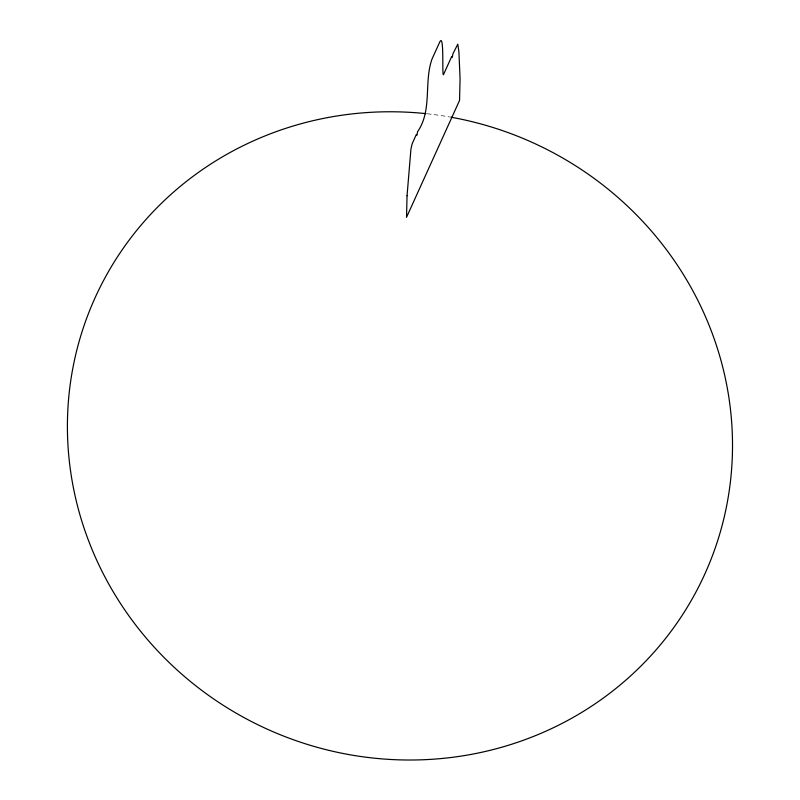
<?xml version="1.0" encoding="UTF-8"?>
<svg xmlns="http://www.w3.org/2000/svg" width="800" height="800" viewBox="0 0 800 800"><rect width="100%" height="100%" fill="white"/><g stroke="black" fill="none" stroke-linecap="round" stroke-linejoin="round"><path stroke-width="0.6" stroke-dasharray="4 3" d="M427.23 113.78A334.7 321.9 24.4 0 1 449.69 116.98"/><path stroke-width="1.2" d="M450.87 117.18A334.7 321.9 24.4 0 1 664.25 640.09A334.7 321.9 24.4 0 1 96.31 559.32A334.7 321.9 24.4 0 1 426.04 113.65M407.05 195.76L406.52 217.33L459.55 100.43L460.08 78.85L458.91 51.82L457.79 44.19L452.93 53.79L452.25 57.35L451.67 56.57L443.46 74.66C441.84 76.95 444.53 30.35 439.47 42.64L431.9 59.34C423.77 82.85 432.43 110.16 417.58 131.72L416.9 135.3L416.32 134.51L412.17 143.78L410.95 148.95L407.05 195.76"/></g></svg>
